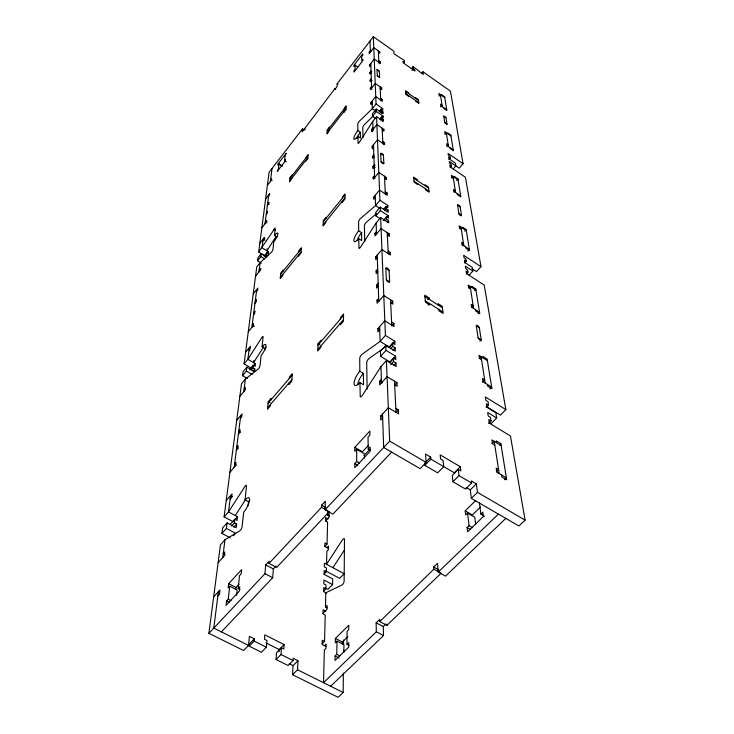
<?xml version="1.0" encoding="UTF-8"?>
<svg xmlns="http://www.w3.org/2000/svg" width="734" height="734" viewBox="0 0 734 734"><rect width="100%" height="100%" fill="white"/><g stroke="black" fill="none" stroke-linecap="round" stroke-linejoin="round"><path stroke-width="1.1" d="M349.008 645.425L346.998 644.397L347.063 631.24L348.76 629.589L348.778 625.276L335.374 638.442L335.31 642.773L336.979 641.14L343.934 644.7L343.87 652.398M342.283 644.158L342.301 641.993L347.824 636.598M232.55 496.689L230.577 495.624L228.513 511.919L237.532 516.736L233.109 521.672L224.099 516.883L228.513 511.919L244.706 486.807A2.743 0.844 -61.4 0 1 246.523 485.431L245.073 499.863A9.377 2.918 -61.7 0 1 249.505 500.294A9.377 2.918 -61.7 0 1 243.716 512.13L242.092 526.7A2.881 0.908 -62.1 0 1 239.715 530.865L224.98 539.784L220.457 544.821L208.896 633.314L243.605 650.498L248.551 645.406L249.395 636.387L254.322 638.855L249.404 643.92L249.193 646.168L261.451 652.26L266.396 647.232L266.919 640.516L264.488 639.296L264.836 634.873L284.122 644.571L283.847 649.012L281.434 647.801L276.507 652.783L276.048 659.517L288.104 665.518L293.086 660.563L293.205 658.306L298.004 660.71L293.022 665.646L292.545 674.729L338.117 697.3L343.191 692.483L343.356 673.078M343.53 652.526L343.549 650.241M343.595 644.535L343.631 639.975M346.998 644.397L348.705 642.727L348.696 647.177L335.025 660.435L335.099 655.967L336.787 654.324L336.979 641.14M340.356 323.345L340.328 324.786L343.457 321.162L343.54 314.005L340.438 317.611L340.42 319.033M342.283 201.309L342.264 202.345L344.916 199.088L344.971 193.969L342.347 197.207L342.328 198.226M343.696 111.843L343.686 112.614L345.98 109.678L346.026 105.834L343.732 109.522M325.079 587.796L327.96 589.31L332.585 584.613L332.695 578.915L324.089 574.346L324.189 570.584L326.336 571.731L324.052 574.08M322.125 643.791L324.566 641.388L325.235 615L322.997 613.844L323.116 609.798L325.786 611.183M327.291 607.89L325.446 606.926L325.804 592.76L341.879 585.062A2.789 1.11 -63.3 0 0 344.136 580.989L344.485 539.398A2.661 1.037 -62.4 0 0 342.347 539.967L326.529 564.29L326.859 551.216L328.364 549.656L328.447 546.068L326.96 547.619M323.575 591.237L325.905 588.879L325.997 585.016L323.822 583.869L323.933 580.043L332.585 584.613M326.336 571.731L326.437 567.997L324.3 566.85L324.4 563.143L344.182 573.722L339.622 578.355L325.786 570.988M324.813 546.38L327.043 544.059L327.603 522.048L325.566 520.929L325.657 517.543L328.098 518.883M329.465 516.222L327.777 515.296L327.859 512.057M391.635 452.126L332.924 514.121L325.07 509.791L325.309 501.249L321.62 505.194L321.547 507.322L268.983 563.4L276.663 567.428L329.346 511.616M450.19 167.673L451.493 166.141L451.208 164.324L449.575 163.205L449.3 161.407L459.218 168.196L463.062 163.71L450.437 91.181L422.986 71.785L423.334 74.501L413.058 66.629L413.306 68.776L414.765 69.813L414.912 71.06L403.131 62.757L403.012 61.518L404.489 62.555L404.278 60.436L394.03 53.821L393.819 51.178L373.331 36.7L337.172 83.731L337.099 86.493L334.961 89.264L334.979 88.566L335.722 89.08M320.841 345.998L320.776 347.466L317.73 350.999L318.042 343.686L321.07 340.172L321.006 341.622M325.722 221.668L325.685 222.723L323.088 225.907L323.318 220.64L325.887 217.475L325.85 218.521M329.318 130.239L327.034 133.918L327.208 129.955L329.438 127.083L329.41 127.872M292.545 674.729L297.564 669.784L298.004 660.71M276.048 659.517L281.012 654.526L281.434 647.801M279.058 651.764L279.204 649.535L284.122 644.571M288.939 383.029L288.829 384.533L291.774 381.12L292.306 373.652L289.389 377.047L289.279 378.533M298.536 255.093L298.454 256.184L300.968 253.092L301.362 247.697L298.857 250.771L298.784 251.845M305.628 160.553L305.564 161.379L307.766 158.572L308.06 154.489L305.812 158.104M221.393 631.891L272.681 577.731L273.36 568.923L276.131 565.978M268.983 563.4L269.167 561.216L265.699 564.914L264.965 573.704L208.896 633.314M304.215 130.046L302.463 128.89L302.215 131.817L334.979 88.566M249.193 646.168L254.12 641.094L254.322 638.855M270.552 404.37L270.406 405.902L267.534 409.233L268.277 401.626L271.121 398.314L270.984 399.819M282.792 274.452L282.691 275.553L280.232 278.581L280.764 273.066L283.214 270.048L283.104 271.149M291.866 178.169L289.636 181.766L290.04 177.582L292.187 174.83L292.104 175.665M276.966 237.036L274.488 235.486L275.222 227.889L258.698 251.973L265.222 256.001M264.772 350.421L264.983 348.494L262.102 346.797L263.111 336.576A2.285 0.606 -59.2 0 0 261.543 337.989L247.853 359.33L244.083 363.881L251.652 368.275M240.009 589.521L238.128 588.549L239.532 575.649L241.174 573.878L241.624 569.648L228.632 583.695L228.127 587.943L229.742 586.2L237.174 589.998L236.577 595.402M286.315 161.829L284.544 160.673L285.049 156.076L286.214 153.25L278.195 163.673L278.012 165.205L279.012 163.902L282.526 166.178M248.074 505.79L248.514 501.717A9.368 2.945 -61.7 0 1 249.909 500.368M235.779 589.613L236.018 587.484L239.082 584.191M238.128 588.549L239.789 586.769L239.321 591.145L226.081 605.302L226.595 600.907L228.237 599.155L229.742 586.2M279.012 163.902L278.47 168.545L277.278 171.417L285.398 160.902L285.563 159.361L284.544 160.673M237.532 516.736L237.11 520.369L234.852 519.167L234.412 522.828L236.678 524.03L236.247 527.718L227.127 522.874L222.668 527.865L221.934 533.453L230.182 537.802M249.331 347.687L247.853 359.33L255.432 363.752L255.129 366.339L253.23 365.238L252.918 367.844L254.826 368.954L254.514 371.578L246.872 367.138L243.064 371.707L242.541 375.68L247.34 378.441M264.937 240.229L263.102 239.082L261.992 247.817L268.525 251.863L268.295 253.808L266.662 252.799L264.011 256.111M253.781 360.614L253.542 362.651L263.644 346.898M265.102 256.414L266.424 254.744L266.662 252.799M267.13 248.89L266.892 250.854L275.773 236.963M218.402 591.696L213.787 628.111L248.551 645.406M222.723 557.611L224.98 539.784M221.934 533.453L226.421 528.452L227.127 522.874M234.164 467.356L240.734 415.517M243.752 391.69L245.349 379.12L258.01 369.184A2.367 0.651 -59.5 0 0 260.001 365.743L261.139 355.476A7.771 2.092 -59.3 0 0 265.956 345.934A7.771 2.092 -59.3 0 0 262.102 346.797M242.541 375.68L246.367 371.092L246.872 367.138M251.918 327.327L256.707 289.517M258.937 271.929L260.12 262.598L271.213 252.496A2.037 0.486 -58.2 0 0 272.92 249.578L273.764 241.954A6.679 1.569 -58 0 0 277.902 233.981A6.679 1.569 -58 0 0 274.488 235.486M261.322 263.121L257.542 260.799L260.882 256.616L261.249 253.661L266.892 257.139M265.047 223.732L268.699 194.932M270.406 181.417L272.057 168.435M248.276 331.768L253.129 325.85L253.432 323.474L252.212 324.96L254.028 326.034M261.176 268.974L260.331 268.451L260.075 270.507L255.542 276.168M264.992 238.211L264.185 237.706L263.956 239.587L262.864 240.972M267.121 221.072L266.341 220.576L266.112 222.374L261.854 227.788M269.378 202.896L268.616 202.41L267.359 205.447M267.405 185.307L271.415 180.114L271.608 178.536L270.607 179.83L271.351 180.307M224.099 516.883L241.495 383.726L245.349 379.12M244.083 363.881L256.762 266.809L260.12 262.598M257.542 260.799L257.928 257.836L261.249 253.661M258.698 251.973L269.103 172.27L302.463 128.89M447.043 124.248L444.74 122.661L443.786 116L446.006 117.734L447.043 124.248L444.74 122.661M379.634 77.382L377.239 75.721L377.037 69.464L379.331 71.253L379.634 77.382L377.239 75.721M376.047 103.999L382.781 108.623L382.873 110.284L381.185 109.127L381.267 110.797L382.955 111.963L383.047 113.642L376.248 108.99L376.349 111.513L383.176 116.183L383.267 117.89L381.561 116.724L381.643 118.44L383.35 119.605L383.442 121.33L376.56 116.642L372.716 121.459L359.724 141.754A2.147 0.532 -56.6 0 1 358.1 143.387L357.889 136.331A7.056 1.716 -56.5 0 1 353.724 138.643A7.056 1.716 -56.5 0 1 357.843 130.551L357.788 124.018A2.092 0.495 -56.4 0 1 359.495 121.082L372.285 108.742L376.047 103.999L373.331 36.7M379.937 200.281L387.8 205.437L387.91 207.713L385.946 206.419L386.056 208.704L388.029 209.997L388.148 212.291L380.212 207.098L380.359 210.557L388.332 215.768L388.451 218.108L386.451 216.805L386.57 219.154L388.57 220.466L388.699 222.833L380.643 217.585L376.12 222.98L360.899 246.661A2.505 0.734 -57.5 0 1 358.99 248.376L358.733 238.669A8.202 2.349 -57.4 0 1 353.871 240.523A8.202 2.349 -57.4 0 1 358.669 230.788L358.596 221.888A2.422 0.679 -57.2 0 1 360.577 218.438L375.542 205.584L379.937 200.281L376.56 116.642M235.284 515.534L245.853 499.148M385.405 335.438L394.828 341.237L394.993 344.512L392.635 343.062L392.791 346.356L395.167 347.815L395.332 351.146L385.8 345.301L386.001 350.329L395.598 356.192L395.773 359.587L393.369 358.119L393.534 361.541L395.947 363.009L396.131 366.468L386.423 360.559L380.946 366.633L362.559 395.048A3.028 1.064 -59.5 0 1 360.256 396.791L359.926 382.634A9.863 3.395 -59.2 0 1 354.063 383.423A9.863 3.395 -59.2 0 1 359.834 371.239L359.724 358.449A2.899 0.982 -58.9 0 1 362.101 354.256L380.102 341.402L385.405 335.438L380.643 217.585M332.906 567.694L344.448 549.959M355.082 65.161L353.99 66.574L353.99 65.225L362.752 53.839L362.779 55.169L361.678 56.601L361.743 60.647L362.853 59.206L362.88 60.564L353.999 72.06L353.999 70.675L355.1 69.253L355.082 65.161L357.779 67.023M378.395 52.197L379.918 53.261L379.854 51.912L373.771 47.637L369.257 53.481L369.211 52.132L370.34 50.674L371.092 51.206M265.635 198.877L269.717 193.62L268.488 196.593M370.817 64.922L369.661 66.409L369.615 64.996L374.23 59.05L380.441 63.399L380.368 61.995L378.827 60.913M268.616 202.41L267.58 203.74L269.167 204.602M371.074 72.464L369.899 73.969L369.853 72.51L371.019 71.014L371.808 71.565M378.992 63.766L380.368 61.995M289.958 178.408L307.996 155.305M327.171 130.744L346.017 106.595M289.719 180.922L307.821 157.755M327.07 133.12L345.989 108.907M266.451 212.64L267.497 211.3L267.286 213.043L266.231 214.392M372.129 80.657L371.321 80.098L370.138 81.621L370.092 80.125L371.276 78.602M266.341 220.576L265.277 221.934L266.901 222.87M380.166 88.383L381.799 89.511L381.717 87.97L375.221 83.465L370.386 89.612L370.34 88.071L371.542 86.548M380.506 89.502L381.717 87.97M259.845 243.202L264.185 237.706M372.092 102.861L370.853 104.421L370.798 102.797L375.744 96.539L382.396 101.118L382.313 99.512L380.662 98.365M381.074 101.063L382.313 99.512M376.248 108.99L372.459 113.761L372.542 116.302L375.946 118.624M372.542 116.302L376.349 111.513M411.719 68.317L413.058 66.629M411.948 70.473L413.306 68.776M379.294 111.495L381.185 109.127M267.204 253.524L268.525 251.863M380.001 112.385L381.267 110.797M381.698 113.541L382.955 111.963M379.643 119.119L381.561 116.724M260.331 268.451L259.194 269.873L260.038 270.387M372.56 131.716L371.688 131.129L371.633 129.349L372.927 127.734M381.9 117.77L383.176 116.183M380.359 120.037L381.643 118.44M371.688 131.129L376.881 124.642L383.864 129.386L383.955 131.166L382.203 129.982M382.075 121.202L383.35 119.605M421.637 73.455L422.986 71.785M382.561 131.001L383.864 129.386M253.23 293.829L257.873 288.077L257.597 290.242L256.432 291.682M373.12 148.846L372.23 148.25L372.166 146.369L377.496 139.763L384.644 144.589L384.552 142.726L382.772 141.524M372.23 148.25L373.56 146.598M373.9 156.645L372.542 158.315L372.477 156.37L373.835 154.709M383.221 144.369L384.552 142.726M254.964 303.27L256.148 301.812L256.423 299.582L255.248 301.032L256.129 301.564M280.663 274.158L301.279 248.771M323.272 221.686L344.962 194.987M280.333 277.47L301.05 252.01M323.134 224.843L344.925 198.061M253.762 312.721L254.964 311.253L254.67 313.546L253.478 315.024M375.166 167.471L374.239 166.857L372.863 168.545L372.799 166.545L374.175 164.856L375.092 165.471M439.06 96.071L440.372 94.475L442.263 106.659M384.57 178.279L386.451 179.536L386.35 177.454L378.817 172.435L373.202 179.298L373.138 177.215L374.533 175.518M440.629 106.88L442.033 105.173L440.547 104.127L440.767 105.613L446.731 109.788M384.937 179.16L386.35 177.454M245.606 352.192L250.578 346.182L250.266 348.687L249.019 350.201L249.955 350.751M375.267 197.574L373.826 199.318L373.753 197.116L379.533 190.124L387.268 195.235L387.157 193.051L385.231 191.776M385.708 194.785L387.157 193.051M380.212 207.098L375.771 212.429L375.891 215.915L380.313 218.796M375.891 215.915L380.359 210.557M444.896 134.368L446.3 132.689L448.465 146.607M249.441 369.771L253.23 365.238M383.423 209.447L385.946 206.419M253.542 366.009L255.432 363.752M386.323 207.199L387.8 205.437M251.019 370.119L252.918 367.844M384.79 210.218L386.056 208.704M252.918 371.221L254.826 368.954M386.763 211.511L388.029 209.997M383.249 220.622L386.451 216.805M387.047 217.292L388.332 215.768M446.942 146.396L448.199 144.901L446.611 143.809L446.868 145.506L453.227 149.883M385.286 220.686L386.57 219.154M387.35 235.045L389.396 236.376L389.268 233.917L381.084 228.604L374.973 235.871L374.891 233.412L376.414 231.614M239.844 396.332L245.064 390.139L245.413 387.368L244.11 388.919L245.092 389.479M387.286 221.989L388.57 220.466M448.951 159.581L450.236 158.058L449.96 156.296L448.346 155.186L448.079 153.434L463.062 163.71M387.295 236.238L389.268 233.917M236.724 420.233L242.073 413.939L241.706 416.884L240.367 418.463M377.294 257.753L375.716 259.607L375.634 256.983L381.937 249.578L390.36 254.992L390.222 252.395L388.13 251.046M453.227 168.903L455.814 165.866L455.383 163.168L448.887 158.727L448.621 156.948L450.236 158.058M451.777 178.004L453.098 176.463L455.585 192.501M388.873 253.973L390.222 252.395M377.762 271.8L376.157 273.672L376.074 270.947L377.671 269.084M238.357 434.271L239.724 432.675L240.11 429.629L238.743 431.216L240.468 432.179M456.612 180.454L457.933 178.912L454.612 176.655L454.759 177.591M268.13 403.14L292.196 375.129M317.987 345.136L343.521 315.427M267.681 407.7L291.875 379.616M317.794 349.531L343.475 319.721M453.924 192.106L455.282 190.537L453.575 189.381L453.878 191.345L460.695 195.95M378.249 286.159L376.606 288.058L376.514 285.232L378.148 283.333M236.32 450.382L237.706 448.777L238.1 445.611L236.715 447.217L238.293 448.098M390.662 302.729L392.901 304.133L392.754 301.179L383.79 295.554L377.083 303.252L376.992 300.316L378.652 298.399M229.935 472.219L235.577 465.732L235.99 462.457L234.577 464.081L236.366 465.062M390.589 303.647L392.754 301.179M459.521 228.724L460.952 227.1L463.851 245.789M226.237 500.551L232.036 493.982L231.595 497.487L230.137 499.138M379.717 329.878L377.973 331.841L377.882 328.676L384.809 320.813L394.066 326.557L393.901 323.419L391.598 321.997M464.714 231.192L466.145 229.577L462.576 227.201L462.741 228.292M462.035 245.147L463.503 243.495L461.668 242.284L462.016 244.578L469.356 249.422L467.888 251.074M391.672 325.933L393.901 323.419M385.8 345.301L380.432 351.311L380.607 356.357L390.185 362.183L392.213 359.935M427.564 299.435L428.968 297.866L424.757 295.187L425.417 302.224L429.665 304.922L429.528 303.5L428.115 305.078M380.607 356.357L386.001 350.329M230.412 524.122L234.852 519.167M388.827 347.31L392.635 343.062M464.75 262.965L466.255 261.276L465.888 258.882L464.016 257.652L463.649 255.276L480.981 266.662L476.476 271.635L471.916 268.653M394.828 341.237L389.506 347.164L380.102 341.402L379.606 326.713M231.449 526.131L234.412 522.828M390.497 348.916L392.791 346.356M233.706 527.333L236.678 524.03M392.864 350.366L395.167 347.815M466.429 273.956L467.962 272.259L467.576 269.791L465.686 268.552L465.31 266.103L472.861 271.039L469.063 275.25M389.295 362.633L393.369 358.119M233.348 535.792L235.596 533.306L226.421 528.452M393.571 358.44L395.598 356.192M390.809 364.559L393.534 361.541M393.901 365.275L395.947 363.009M394.681 384.799L397.158 386.295L396.966 382.671L387.075 376.707L379.643 384.882L379.524 381.295L381.368 379.258M218.117 562.684L224.265 555.922L224.76 551.977L223.228 553.675L225.191 554.693M468.76 287.875L470.155 286.352L473.577 308.408M474.412 290.297L475.751 288.829L471.889 286.324L472.09 287.609M394.874 384.965L396.966 382.671M471.779 307.188L473.155 305.693L471.164 304.417L471.577 307.133L479.541 312.244L478.109 313.794M213.658 596.825L219.989 589.971L219.457 594.219L217.87 595.935M382.671 417.885L380.735 419.967L380.616 416.068L388.323 407.728L398.58 413.811L398.378 409.957L395.837 408.443M364.422 458.172L364.367 453.731L356.669 449.309L354.788 451.337L354.779 447.345L369.872 431.032L369.945 434.987L368.037 437.051L368.239 449.125L370.193 450.254M396.213 412.288L398.378 409.957M368.486 445.263L362.44 451.749L354.779 447.345M368.239 449.125L370.175 447.052L370.248 451.153L354.825 467.65L354.816 463.512L356.715 461.475L356.669 449.309M364.018 455.502L369.294 449.85M479.981 341.163L481.238 339.824L479.33 327.759A1.973 0.743 42.7 0 0 477.632 325.722A1.973 0.743 42.7 0 0 476.274 325.823L478.146 337.86A2 0.771 42.9 0 0 479.871 339.943A2 0.771 42.9 0 0 481.238 339.824L478.146 337.86M325.07 509.791L389.671 441.106L386.423 360.559M327.777 515.296L329.227 513.763L329.144 517.131L325.52 520.956M479.531 358.247L481.064 356.632L485.165 383.056M482.385 382.166L484.651 379.799L482.486 378.45L482.981 381.708L491.679 387.093L489.89 388.937M382.542 413.985L383.662 447.492L420.105 468.641L426.17 462.392L425.509 454.062L430.674 457.08L424.656 463.282L424.821 465.365L437.657 472.843L443.703 466.686L443.097 460.466L440.556 458.97L440.171 454.869L460.337 466.741L460.814 470.87L458.291 469.384L452.272 475.467L452.933 481.733L465.539 489.083L471.623 483.027L471.366 480.926L476.375 483.871L477.476 492.331L525.104 520.122L518.91 525.994L471.338 498.386L470.301 489.89L476.375 483.871M424.821 465.365L430.849 459.154L430.674 457.08M486.247 407.563L488.587 405.159L488.055 401.727L485.835 400.36L485.312 396.956L505.864 409.618L500.414 415.141L486.073 406.352M488.651 423.371L491.037 420.94L490.486 417.38L488.229 416.004L487.688 412.48L496.679 417.976L491.138 423.601L489.349 422.509M460.337 466.741L454.337 472.797L430.849 459.154M325.446 606.926L327.025 605.339L326.924 609.358L322.969 613.33M452.933 481.733L458.998 475.632L458.291 469.384M491.918 443.62L494.202 441.327L499.203 473.558M499.414 445.07L500.836 443.639L496.23 440.859L496.523 442.721M496.377 471.751L498.588 469.567L496.202 468.145L496.808 472.127L506.377 477.816L504.396 479.752M471.338 498.386L477.476 492.331M324.456 645.663L326.089 644.057L325.988 648.37L324.345 649.985L323.511 682.693L376.322 631.781L376.129 622.817L379.698 619.358L379.753 621.579L386.928 625.35L441.134 573.208L433.867 569.208L433.702 567.024L437.501 563.336L438.216 572.116L445.538 576.144L505.818 518.397M475.669 524.544L474.76 517.213L467.586 513.084L465.659 514.974L465.182 510.855L475.779 500.441M480.486 506.992L472.329 514.965L465.182 510.855M484.513 516.231L480.88 514.13L482.862 512.204L483.422 516.433L467.586 531.801L467.09 527.544L469.054 525.636L467.586 513.084M379.753 621.579L433.867 569.208M438.216 572.116L498.404 514.094M330.621 686.235L383.533 635.543L383.286 626.561L385.965 623.983M373.322 116.036L364.495 124.468A2.083 0.505 -56.4 0 0 362.789 127.404L362.963 137.57M376.423 213.695L366.404 222.209A2.413 0.697 -57.2 0 0 364.422 225.659L364.688 241.605M387.157 345.732L369.074 358.476A2.89 0.991 -58.9 0 0 366.697 362.66L367.138 389.029M289.196 663.738L293.022 665.646M297.564 669.784L343.191 692.483M254.12 641.094L266.396 647.232M281.012 654.526L293.086 660.563M266.029 642.938L279.204 649.535M228.237 599.155L231.054 600.586M336.787 654.324L339.805 655.857M226.595 600.907L229.412 602.339M335.099 655.967L339.117 658.013M324.566 641.388L322.272 640.213L322.153 644.498L325.832 646.37M228.632 583.695L236.018 587.484M335.374 638.442L342.301 641.993M264.965 573.704L272.681 577.731M376.322 631.781L383.533 635.543M326.52 593.136L323.611 591.613L323.722 587.723L325.905 588.879M265.699 564.914L273.36 568.923M376.129 622.817L383.286 626.561M245.073 499.863L248.514 501.717M328.208 548.298L324.859 546.491L324.96 542.931L327.043 544.059M321.547 507.322L328.043 510.901M321.62 505.194L325.694 507.442M433.702 567.024L438.877 569.887M354.816 463.512L357.733 465.182M467.09 527.544L470.723 529.609M356.715 461.475L359.642 463.145M469.054 525.636L472.687 527.709M268.277 401.626L270.075 402.654M246.367 371.092L252.129 374.432M389.671 441.106L426.17 462.392M466.127 487.459L470.301 489.89M458.998 475.632L471.623 483.027M380.616 416.068L382.451 417.151M253.129 325.85L254.037 326.391M359.926 382.634L363.513 384.772L363.376 373.358L359.834 371.239M494.789 445.079L492.459 443.675L491.881 439.923L501.139 445.51M318.042 343.686L319.868 344.778M379.524 381.295L382.166 382.873M491.037 420.94L488.771 419.554L489.321 423.133L510.46 435.996L525.104 520.122M488.587 405.159L486.358 403.792L486.89 407.242L495.826 412.719L496.679 417.976M266.424 254.744L268.066 255.762M377.882 328.676L379.808 329.86M260.882 256.616L264.653 258.946M376.992 300.316L378.845 301.472M273.846 229.265L275.479 230.283M481.541 359.715L479.421 358.385L478.944 355.302L487.376 360.605M376.514 285.232L378.34 286.379M425.28 300.812L442.896 311.987M376.074 270.947L377.854 272.085M386.359 279.718L389.635 281.801L389.075 270.277A2.018 0.789 40.8 0 0 387.405 268.231A2.018 0.789 40.8 0 0 385.845 268.222L386.359 279.718A2.055 0.817 40.9 0 0 388.047 281.81A2.055 0.817 40.9 0 0 389.635 281.801M385.836 268.222L389.075 270.277M476.274 325.823L479.33 327.759M424.885 296.582L442.409 307.72M375.634 256.983L377.386 258.102M271.415 180.114L272.158 180.592M358.733 238.669L361.724 240.587L361.623 232.687L358.669 230.788M374.891 233.412L376.588 234.513M475.953 290.113L468.209 285.095L468.604 287.673L470.549 288.93M278.195 163.673L280.819 165.37M467.962 272.259L466.062 271.02L466.439 273.498L484.183 285.067L505.864 409.618M466.255 261.276L464.383 260.047L464.75 262.46L472.274 267.387L472.861 271.039M379.9 208.428L375.542 205.584L375.193 195.372M373.753 197.116L375.368 198.171M373.138 177.215L375.01 178.463M466.319 230.669L459.163 225.907L459.493 228.09L461.291 229.292M304.326 128.413L305.06 128.9M304.271 129.147L305.005 129.634M372.799 166.545L374.643 167.774M414.031 181.16L428.977 191.17M381.074 161.636L383.845 163.489L383.442 155.296A1.707 0.56 39.5 0 0 382.038 153.645A1.707 0.56 39.5 0 0 380.707 153.452L381.074 161.636A1.734 0.578 39.6 0 0 382.497 163.315A1.734 0.578 39.6 0 0 383.845 163.489M458.878 213.704L461.512 215.475L460.135 206.814A1.67 0.541 40.9 0 0 458.713 205.171A1.67 0.541 40.9 0 0 457.539 205.061L458.878 213.704A1.688 0.55 41 0 0 460.319 215.383A1.688 0.55 41 0 0 461.512 215.475M372.477 156.37L374.294 157.59M357.889 136.331L360.44 138.056L360.376 132.258L357.843 130.551M372.166 146.369L373.065 146.965M380.707 153.452L383.442 155.296M457.53 205.061L460.135 206.814M413.747 178.142L428.619 188.124M371.633 129.349L373.367 130.524M458.08 179.848L451.428 175.325L451.713 177.206L453.383 178.344M337.172 83.731L338.062 84.337M375.652 111.045L372.285 108.742L372.037 101.237M451.493 166.141L449.85 165.022L450.135 166.838L465.42 177.27L480.981 266.662M370.798 102.797L372.459 103.934M370.092 80.125L371.688 81.226M446.556 134.322L444.997 133.249L444.74 131.606L450.96 135.918M370.34 88.071L371.964 89.19M369.853 72.51L371.432 73.602M376.964 69.602L379.331 71.253M443.731 116.155L446.006 117.734M369.615 64.996L370.395 65.537M405.599 91.429L418.518 100.43M405.81 93.686L418.784 102.723M369.211 52.132L369.973 52.655M444.74 97.549L438.904 93.447L439.125 94.879L440.593 95.906M457.933 178.912L460.851 196.941L457.447 194.638L457.291 193.648M466.145 229.577L469.549 250.578L465.87 248.156L465.695 247M475.751 288.829L479.761 313.611L475.779 311.06L475.568 309.693M500.836 443.639L506.708 479.825L501.918 476.981L501.597 474.981M441.831 95.503L441.712 94.787L444.63 96.833L446.85 110.54L443.868 108.448L443.749 107.705M447.859 133.762L447.731 132.946L450.832 135.102L453.364 150.745L450.19 148.552L450.052 147.699M483.165 357.953L482.926 356.421L487.128 359.064L491.945 388.745L487.596 386.047L487.339 384.405M479.403 502.781L480.88 514.13M415.426 98.273L415.343 97.521L418.435 99.668L418.875 103.485L415.765 101.329L415.683 100.558M425.069 185.739L424.958 184.729L428.509 187.115L429.096 192.198L425.518 189.794L425.399 188.776M438.216 305.06L438.06 303.656L442.244 306.307L443.061 313.418L438.84 310.748L438.684 309.317M408.71 93.594L408.636 92.842L405.526 90.677L405.874 94.447L409.003 96.622L408.93 95.86M417.334 180.546L417.233 179.546L413.655 177.142L414.123 182.17L417.729 184.583L417.628 183.573M428.968 297.866L429.106 299.27M378.331 50.839L378.891 62.317M380.093 86.841L380.735 99.98M382.12 128.202L382.864 143.387M384.469 176.197L385.341 193.959M387.231 232.586L388.258 253.643M390.516 299.775L391.754 325.125M394.497 381.185L396.021 412.297M370.009 41.012L370.386 52.022M370.771 63.509L371.597 88.08M372.716 121.459L372.982 129.505M373.496 144.717L374.597 177.582M376.12 222.98L376.496 234.054M377.203 255.138L378.753 301.335M380.946 366.633L381.497 382.845M386.91 624.79L386.928 625.35M264.983 348.494A7.762 2.11 -59.3 0 1 266.176 347.21M356.632 138.662A7.046 1.734 -56.5 0 1 360.376 132.258M357.265 240.229A8.193 2.376 -57.4 0 1 361.623 232.687M357.687 384.625A9.854 3.422 -59.3 0 1 363.376 373.358"/></g></svg>
